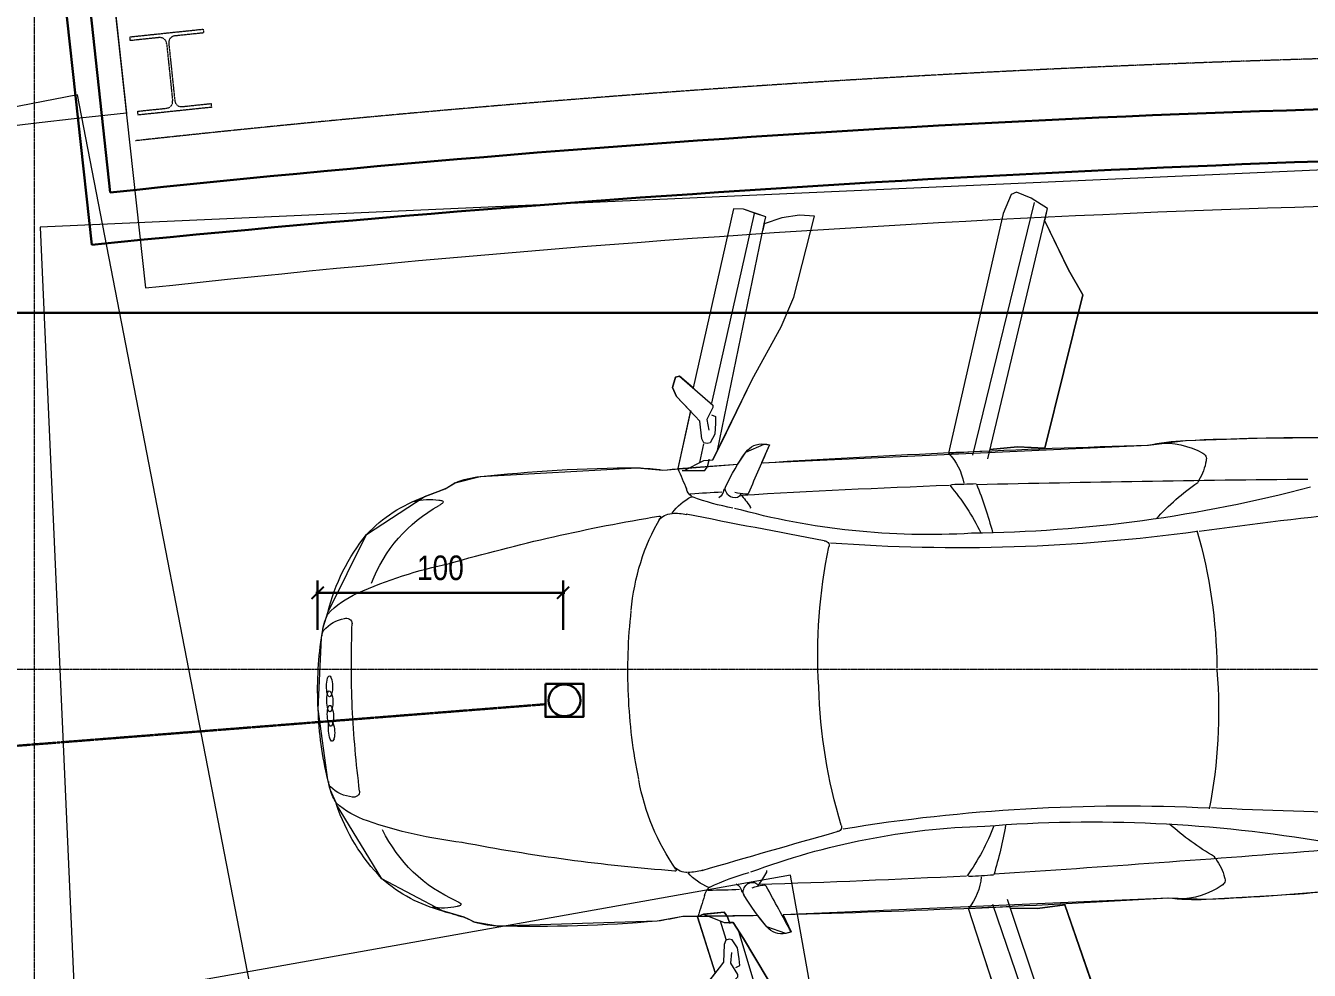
# Model space of a CAD drawing. Extents: x -1439 to 23780, y -1362 to 4476.
# Drawn here: x 9964 to 10487, y 1549 to 1933 of the extents above; entities that cross this region are included whole.
import ezdxf

# ---------------------------------------------------------------- set-up
doc = ezdxf.new("R2010")
doc.units = 0
doc.header["$MEASUREMENT"] = 0
for name, pattern in [('Audi$0$DASHDOT2', [0.5, 0.25, -0.125, 0, -0.125]), ('Audi$0$DOT2', [0.125, 0, -0.125]), ('Audi$0$HIDDEN', [0.375, 0.25, -0.125]), ('Audi$0$HIDDEN2', [4.7625, 3.175, -1.5875]), ('DASHED2', [0.375, 0.25, -0.125])]:
    doc.linetypes.add(name, pattern=pattern)
doc.layers.get('0').update_dxf_attribs({"color": 9, "lineweight": 9})
doc.layers.get('Defpoints').update_dxf_attribs({"color": 9, "lineweight": 9})
for name, color, linetype, lineweight in [('Audi$0$04', 8, 'Continuous', 9), ('Audi$0$06C', 8, 'Continuous', 9), ('Audi$0$06D', 8, 'Continuous', 9), ('Audi$0$20', 8, 'Audi$0$DOT2', 9), ('Audi$0$21', 8, 'Continuous', 9), ('Audi$0$24', 8, 'Audi$0$DASHDOT2', 9), ('Audi$0$35', 8, 'Continuous', 9), ('E-KABLO', 7, 'Continuous', 30), ('E-KUVVET', 7, 'Continuous', 30)]:
    doc.layers.add(name, color=color, linetype=linetype, lineweight=lineweight)
doc.styles.add('MuuM_TEXT-STANDART', font='ARIALN.TTF')
doc.dimstyles.new('MuuM_DIM50', dxfattribs={"dimscale": 5, "dimtxt": 2, "dimasz": 1, "dimexe": 1, "dimexo": 1, "dimgap": 1, "dimtad": 1, "dimdec": 1, "dimrnd": 0.5, "dimdsep": 46, "dimtxsty": 'MuuM_TEXT-STANDART', "dimblk": 'ARCHTICK', "dimcen": 0, "dimdle": 0.15, "dimclrd": 256, "dimclre": 256, "dimclrt": 256, "dimadec": 0, "dimazin": 0, "dimtfac": 5, "dimtdec": 1, "dimtix": 1, "dimtmove": 2, "dimatfit": 3, "dimldrblk": 'DOT', "dimfxl": 3, "dimfxlon": 1, "dimtolj": 1, "dimlwd": -1, "dimlwe": -1, "dimarcsym": 0})

# ---------------------------------------------------------------- blocks, each defined once
blk = doc.blocks.new('Audi$0$Group-321-1')
at = {"lineweight": 0}
for p, q in [((384783.0404, 69371.037), (384783.0455, 69371.0295)), ((384784.4115, 69370.3332), (384784.4025, 69370.333))]:
    blk.add_line(p, q, dxfattribs=at)
blk.add_lwpolyline([(384783.1493, 69371.5806), (384783.0089, 69371.3289), (384782.8745, 69371.074), (384782.8143, 69370.9298), (384782.099, 69369.5315), (384782.0492, 69369.5901), (384782.0346, 69369.5732), (384782.0266, 69369.4913), (384782.053, 69369.4394), (384781.9224, 69369.1627), (384781.8618, 69369.0762), (384781.5727, 69368.4935), (384781.5478, 69368.4017), (384781.5488, 69368.3546), (384781.5351, 69368.2638), (384781.5515, 69367.9843), (384781.5515, 69367.9843), (384781.749, 69367.6906), (384781.7549, 69367.6863), (384781.7923, 69367.6441), (384781.8263, 69367.6169), (384782.0711, 69367.4613), (384782.3403, 69367.353), (384782.3817, 69367.3414), (384782.4453, 69367.3332), (384782.7991, 69367.344), (384783.0363, 69367.4941), (384783.1021, 69367.5581), (384783.1403, 69367.5843), (384783.2058, 69367.6663), (384783.5053, 69368.2326), (384783.5403, 69368.3322), (384783.689, 69368.5997), (384783.7466, 69368.6084), (384783.8084, 69368.6626), (384783.8147, 69368.6844), (384783.7337, 69368.6844), (384784.4562, 69370.087), (384784.5363, 69370.2162), (384784.6671, 69370.4777), (384784.7897, 69370.7386)], dxfattribs=at)
for centre, radius, start, end in [((384793.5272, 69365.622), 11.9668, 150.13727, 152.89723), ((384800.1056, 69364.1963), 18.1799, 156.13496, 158.24111), ((384865.0479, 69325.7189), 93.6961, 150.803073, 151.627747), ((384777.8715, 69372.8535), 5.6052, 330.8944, 345.1644), ((384783.1168, 69370.8333), 0.3186, 120.9729, 155.4756), ((384782.9706, 69371.0742), 0.0369, 91.8, 120.3439), ((384782.963, 69371.0791), 0.0326, 45.4864, 78.5544), ((384782.8486, 69370.9332), 0.2179, 28.7618, 50.9848), ((384783.7734, 69370.6126), 1.0105, 153.0695, 161.9186), ((384784.1506, 69371.1377), 1.1104, 185.593, 197.2706), ((384768.9056, 69380.2116), 18.1799, 327.41502, 329.52117), ((384822.9409, 69349.5203), 45.4809, 151.91783, 153.89663), ((384776.6075, 69373.5829), 7.1236, 326.0794, 338.11644), ((384782.7341, 69368.9325), 2.0531, 60.6822, 76.5032), ((384788.9005, 69367.1922), 5.6052, 140.4918, 154.7617), ((384773.8988, 69375.6976), 11.9668, 332.7589, 335.51885), ((384782.8801, 69368.8575), 2.0531, 49.1529, 64.974), ((384699.7855, 69410.5499), 93.6961, 334.028379, 334.853054), ((384790.2301, 69366.5903), 7.1236, 147.53968, 159.57673), ((384783.8462, 69371.294), 1.1104, 288.3855, 300.0631), ((384784.4389, 69370.1168), 0.2179, 74.6714, 96.8944), ((384784.4908, 69370.2948), 0.0326, 47.1018, 80.1697), ((384784.4824, 69370.2982), 0.0369, 5.3122, 33.8561), ((384784.2014, 69370.2765), 0.3186, 330.1806, 4.6832), ((384782.4965, 69369.975), 0.2388, 70.6349, 104.3906), ((384825.273, 69347.607), 48.3027, 152.0551, 152.17195), ((384782.4028, 69368.6925), 1.5636, 74.9854, 82.5895), ((384783.6393, 69370.6814), 1.0105, 323.7375, 332.5866), ((384782.7293, 69369.2079), 0.9545, 86.6279, 100.516), ((384821.1879, 69350.0129), 43.565, 152.47687, 153.59071), ((384780.1046, 69371.4451), 2.9727, 314.8855, 333.6766), ((384782.5618, 69370.1533), 0.00585, 151.7805, 223.8989), ((384743.6698, 69390.211), 45.4809, 331.7595, 333.7383), ((384782.8782, 69368.4484), 1.5636, 43.0666, 50.6707), ((384782.1495, 69369.4974), 0.1377, 137.1664, 146.6022), ((384967.4628, 69508.0027), 231.379, 216.741616, 216.794011), ((384678.7517, 69458.2208), 136.4506, 319.252602, 319.492588), ((384782.5149, 69369.582), 0.0186, 41.3859, 155.3161), ((384783.958, 69371.212), 2.1585, 228.5422, 243.7224), ((384783.1066, 69369.0142), 0.9545, 25.1401, 39.0282), ((384782.0988, 69369.5256), 0.08, 143.4719, 205.3483), ((384786.4545, 69368.1856), 2.9727, 151.9795, 170.7706), ((384782.9196, 69369.9112), 0.9868, 205.182, 214.4777), ((384740.7557, 69390.9906), 48.3027, 333.48418, 333.60103), ((384795.1786, 69363.075), 14.5872, 154.13193, 155.3338), ((384783.8657, 69369.2721), 0.2388, 21.2655, 55.0212), ((384781.9661, 69369.5433), 0.2494, 316.3484, 326.7202), ((384782.1506, 69369.3741), 0.0194, 352.1473, 47.0793), ((384782.2653, 69368.9144), 0.4843, 94.4328, 101.9444), ((384782.1667, 69369.4142), 0.0112, 312.8599, 34.8105), ((384782.228, 69369.389), 0.00831, 38.2323, 92.0308), ((384745.0919, 69389.0738), 43.565, 332.06542, 333.17925), ((384783.9724, 69369.4292), 0.00585, 261.7572, 333.8756), ((384791.1445, 69364.8055), 10.0957, 153.3898, 154.10666), ((384781.4441, 69369.9694), 0.9862, 309.9162, 319.8631), ((384782.1239, 69369.3634), 0.0209, 210.1338, 261.901), ((384782.122, 69369.3451), 0.00941, 178.2704, 230.3207), ((384782.0852, 69369.2999), 0.0489, 5.7791, 50.9893), ((384782.1316, 69369.3958), 0.0541, 258.6932, 282.7156), ((384782.1321, 69369.3799), 0.0386, 287.1711, 347.5368), ((384784.0189, 69371.1807), 2.1585, 241.9337, 257.114), ((384781.8012, 69367.5574), 1.667, 81.8864, 84.9423), ((384782.0501, 69369.2603), 0.0543, 255.4486, 293.8595), ((384782.0653, 69369.2123), 0.00351, 147.6525, 275.8013), ((384782.3152, 69369.2019), 0.2415, 178.3112, 202.8017), ((384782.0803, 69369.2075), 0.00659, 121.6403, 166.7715), ((384783.0277, 69368.3243), 1.3873, 142.8163, 147.1796), ((384782.2724, 69369.0259), 0.196, 137.8698, 155.4348), ((384787.0532, 69366.1374), 5.9654, 150.48594, 156.73647), ((384782.1584, 69369.074), 0.0723, 153.7582, 202.5543), ((384783.5356, 69369.0581), 0.0186, 330.34, 84.2703), ((384789.1281, 69366.4456), 7.5187, 159.68697, 166.35156), ((384782.0818, 69369.0554), 0.00481, 20.9384, 175.9317), ((384782.8576, 69369.5029), 0.8909, 210.0252, 235.5657), ((384916.0429, 69336.4165), 136.4506, 166.163538, 166.403525), ((384783.6274, 69370.5018), 2.1511, 233.7694, 242.9353), ((384783.546, 69368.7124), 0.00831, 33.6253, 87.4238), ((384783.1387, 69368.4661), 0.4843, 23.7117, 31.2233), ((384784.4746, 69368.4138), 0.9862, 165.793, 175.74), ((384783.5945, 69368.6292), 0.0386, 138.1193, 198.4851), ((384783.5791, 69368.6408), 0.0194, 78.5769, 133.5088), ((384783.8241, 69368.5896), 0.2494, 158.9359, 169.3077), ((384783.6023, 69368.6773), 0.0112, 90.8456, 172.7962), ((384788.1969, 69600.0219), 231.379, 268.862115, 268.914511), ((384783.7323, 69368.6871), 0.08, 280.3078, 342.1843), ((384783.6798, 69368.7118), 0.1377, 339.054, 348.4897), ((384783.5569, 69368.5444), 0.0489, 74.6669, 119.8771), ((384770.8666, 69375.5547), 14.5872, 330.32233, 331.52419), ((384783.6078, 69368.6381), 0.0541, 202.9405, 226.9629), ((384783.5722, 69368.6007), 0.00941, 255.3354, 307.3857), ((384783.5859, 69368.613), 0.0209, 223.7551, 275.5224), ((384783.5672, 69369.5788), 0.9868, 271.1784, 280.4742), ((384783.6345, 69370.4982), 2.1511, 242.7208, 251.8868), ((384774.6241, 69373.2856), 10.0957, 331.54946, 332.26633), ((384781.8971, 69368.3577), 0.3521, 155.6746, 172.8272), ((384783.2251, 69368.5368), 0.196, 330.2214, 347.7863), ((384783.2716, 69369.2904), 0.8909, 250.0904, 275.6309), ((384783.3307, 69368.4723), 0.0723, 283.1018, 331.8979), ((384783.3432, 69368.6743), 0.2415, 282.8545, 307.345), ((384783.4846, 69368.4866), 0.00659, 318.8847, 4.0158), ((384783.5452, 69368.4928), 0.0543, 191.7966, 230.2075), ((384783.4973, 69368.4773), 0.00351, 209.8549, 338.0036), ((384782.3066, 69367.2979), 1.667, 40.7138, 43.7698), ((384781.2507, 69368.3722), 0.2986, 356.6067, 5.6602), ((384777.1322, 69372.6032), 7.5187, 319.30457, 325.96916), ((384783.3602, 69368.3991), 0.00481, 309.7244, 104.7177), ((384764.3472, 69370.8859), 17.3868, 351.32617, 351.63129), ((384782.2148, 69368.7415), 1.3873, 338.4765, 342.8399), ((384781.8007, 69368.141), 0.2809, 142.998, 163.907), ((384781.6108, 69368.2877), 0.0411, 126.4313, 146.9765), ((384781.5894, 69368.3179), 0.00398, 74.7912, 133.7856), ((384781.5845, 69368.3135), 0.0102, 1.6376, 54.3963), ((384781.5006, 69368.3013), 0.0949, 358.817, 7.3839), ((384782.2012, 69368.2894), 0.6058, 179.0659, 219.4798), ((384782.1373, 69368.159), 0.6112, 170.0439, 196.5991), ((384778.0913, 69370.7376), 5.9654, 328.91966, 335.17019), ((384783.574, 69367.6511), 1.8423, 162.0199, 174.3284), ((384782.3166, 69368.2853), 0.8221, 201.4762, 226.3392), ((384782.1191, 69367.7954), 0.3803, 174.3105, 196.6697), ((384781.8274, 69367.732), 0.0243, 63.7649, 169.9953), ((384781.9405, 69367.6889), 0.1449, 160.4215, 200.1828), ((384784.0992, 69371.3805), 4.2739, 238.0489, 242.6341), ((384781.9367, 69367.8086), 0.2189, 213.4367, 228.8733), ((384781.3493, 69368.793), 1.8423, 311.3278, 323.6363), ((384782.901, 69367.8424), 0.3521, 312.8289, 329.9815), ((384781.8626, 69367.7093), 0.0958, 222.8673, 244.0075), ((384781.8298, 69367.649), 0.0272, 202.2018, 232.2843), ((384782.6953, 69368.7143), 1.3999, 231.6246, 243.5204), ((384781.9795, 69367.566), 0.00393, 106.148, 191.2356), ((384781.9926, 69367.569), 0.0174, 192.4725, 226.4338), ((384781.9842, 69367.5477), 0.0228, 79.7433, 104.6743), ((384782.0763, 69367.6572), 0.139, 226.4813, 253.2418), ((384781.9679, 69367.4673), 0.1048, 43.0274, 79.064), ((384784.0734, 69371.3937), 4.2739, 243.022, 247.6072), ((384782.6682, 69368.0497), 0.6058, 266.1764, 306.5902), ((384782.7811, 69367.6377), 0.2809, 321.7491, 342.6581), ((384783.0862, 69367.4874), 0.0949, 118.2722, 126.8391), ((384795.1854, 69355.0563), 17.3868, 134.02483, 134.32996), ((384783.0473, 69367.5626), 0.0102, 71.2598, 124.0185), ((384783.0109, 69367.569), 0.0411, 338.6796, 359.2249), ((384783.048, 69367.5692), 0.00398, 351.8705, 50.8649), ((384783.2896, 69367.3257), 0.2986, 119.996, 129.0494), ((384782.0325, 69367.5354), 0.00393, 108.0079, 193.0955), ((384782.0455, 69367.5388), 0.0174, 194.3324, 228.2937), ((384782.0378, 69367.5173), 0.0228, 81.6031, 106.5342), ((384782.1264, 69367.6297), 0.139, 228.3412, 255.1017), ((384782.043, 69367.5459), 0.0229, 252.8528, 277.4764), ((384782.0242, 69367.4364), 0.1048, 44.8873, 80.9239), ((384782.0223, 69367.5184), 0.0302, 24.4378, 42.4802), ((384782.0457, 69367.5282), 0.00493, 273.6822, 33.6822), ((384782.0856, 69367.5071), 0.00493, 90.1141, 210.1141), ((384782.1019, 69367.5147), 0.0229, 206.3199, 230.9435), ((384782.0905, 69367.4822), 0.0302, 81.316, 99.3585), ((384782.1758, 69367.6043), 0.139, 230.5544, 257.315), ((384782.0967, 69367.5174), 0.0229, 254.7126, 279.3362), ((384782.0783, 69367.4086), 0.1048, 44.7323, 80.7688), ((384782.0769, 69367.4892), 0.0302, 26.2976, 44.3401), ((384782.0999, 69367.4998), 0.00493, 275.5421, 35.5421), ((384782.7254, 69368.6988), 1.3999, 242.1358, 254.0316), ((384782.1404, 69367.4796), 0.00493, 91.9739, 211.9739), ((384782.1563, 69367.4877), 0.0229, 208.1798, 232.8034), ((384782.146, 69367.4549), 0.0302, 83.1759, 101.2183), ((384782.2273, 69367.5797), 0.139, 232.4143, 259.1748), ((384782.1491, 69367.4857), 0.0174, 257.3624, 291.3237), ((384782.1362, 69367.3809), 0.1048, 46.5921, 82.6287), ((384782.1361, 69367.4668), 0.0228, 19.1219, 44.053), ((384782.1539, 69367.4731), 0.00393, 292.5606, 17.6483), ((384782.2044, 69367.4602), 0.0174, 259.2223, 293.1836), ((384782.1921, 69367.441), 0.0228, 20.9818, 45.9129), ((384782.2096, 69367.4478), 0.00393, 294.4205, 19.5081), ((384782.4333, 69367.421), 0.0243, 315.6609, 61.8912), ((384782.5995, 69367.9217), 0.6112, 289.0571, 315.6122), ((384782.3323, 69367.4878), 0.1449, 285.4734, 325.2346), ((384782.3147, 69367.695), 0.3803, 288.9864, 311.3457), ((384782.3942, 69367.4364), 0.0958, 241.6486, 262.7889), ((384782.3644, 69367.3745), 0.0272, 253.3718, 283.4544), ((384782.4317, 69367.5545), 0.2189, 256.7829, 272.2195), ((384782.5977, 69368.1411), 0.8221, 259.3169, 284.18)]:
    blk.add_arc(centre, radius, start, end, dxfattribs=at)
blk = doc.blocks.new('Audi$0$Group-322-1')
for p, q in [((384781.331, 69370.2105), (384781.2966, 69370.1597)), ((384781.5743, 69369.9737), (384781.331, 69370.2105)), ((384781.2966, 69370.1597), (384781.2703, 69370.0916)), ((384781.2703, 69370.0916), (384781.2557, 69370.0172)), ((384781.1991, 69370.0045), (384781.1619, 69369.9731)), ((384781.2352, 69370.0373), (384781.1991, 69370.0045)), ((384781.784, 69369.4706), (384781.1997, 69370.004)), ((384781.2557, 69370.0172), (384781.2352, 69370.0373)), ((384781.9623, 69369.3941), (384781.2557, 69370.0169)), ((384781.2557, 69370.0169), (384781.2754, 69369.9991)), ((384781.1619, 69369.9731), (384781.1407, 69369.9383)), ((384781.6545, 69369.8691), (384781.5743, 69369.9737)), ((384781.1407, 69369.9383), (384781.6919, 69369.4347)), ((384781.7823, 69369.6607), (384781.6545, 69369.8691)), ((384781.9441, 69369.4245), (384781.7823, 69369.6607)), ((384781.6228, 69369.4109), (384781.7921, 69369.4695)), ((384781.7921, 69369.4695), (384781.8013, 69369.4647)), ((384781.8013, 69369.4647), (384781.8317, 69369.4193)), ((384781.8241, 69369.4453), (384781.8377, 69369.4563)), ((384781.8377, 69369.4563), (384781.862, 69369.4435)), ((384781.862, 69369.4435), (384781.8993, 69369.4183)), ((384781.6183, 69369.395), (384781.6228, 69369.4109)), ((384781.6494, 69369.3621), (384781.6183, 69369.395)), ((384781.7937, 69369.3845), (384781.6889, 69369.3595)), ((384781.7664, 69369.3807), (384781.9464, 69369.2177)), ((384781.8226, 69369.3912), (384781.7937, 69369.3845)), ((384781.8894, 69369.3631), (384781.8226, 69369.3912)), ((384781.8317, 69369.4193), (384781.8727, 69369.4049)), ((384781.8993, 69369.4183), (384781.9205, 69369.3851)), ((384781.9205, 69369.3851), (384781.9175, 69369.372)), ((384781.9863, 69369.3597), (384781.9441, 69369.4245)), ((384781.6889, 69369.3595), (384781.6494, 69369.3621)), ((384781.9084, 69369.3622), (384781.8894, 69369.3631)), ((384781.9175, 69369.372), (384781.9084, 69369.3622)), ((384781.9692, 69369.3081), (384781.9114, 69369.3606)), ((384781.9659, 69369.2362), (384781.97, 69369.3257)), ((384781.97, 69369.3257), (384781.9863, 69369.3597)), ((384781.9978, 69369.329), (384781.9767, 69369.3483)), ((384782.008, 69369.3088), (384781.9978, 69369.329)), ((384781.9625, 69369.2298), (384782.008, 69369.3088))]:
    blk.add_line(p, q)
blk.add_lwpolyline([(384781.331, 69370.2105), (384781.5743, 69369.9737), (384781.6545, 69369.8691), (384781.7823, 69369.6607), (384781.9441, 69369.4245), (384781.9863, 69369.3597), (384781.9796, 69369.3457), (384781.9978, 69369.329), (384782.008, 69369.3088), (384781.9659, 69369.2362), (384781.9464, 69369.2177), (384781.7687, 69369.3785), (384781.6889, 69369.3595), (384781.6494, 69369.3621), (384781.6183, 69369.395), (384781.6228, 69369.4109), (384781.6919, 69369.4347), (384781.1407, 69369.9383), (384781.1619, 69369.9731), (384781.1991, 69370.0045), (384781.2352, 69370.0373), (384781.2557, 69370.0169), (384781.2703, 69370.0916), (384781.2966, 69370.1597)], close=True)
blk = doc.blocks.new('Audi$0$Group-323-1')
for p, q in [((384783.609, 69368.4878), (384783.6313, 69368.4913)), ((384783.6313, 69368.4913), (384783.6593, 69368.4854)), ((384783.6449, 69368.4667), (384783.663, 69368.4998)), ((384783.663, 69368.4998), (384783.7403, 69368.5033)), ((384783.7049, 69368.5004), (384784.6228, 69368.2891)), ((384783.7403, 69368.5033), (384784.0265, 69368.5095)), ((384784.0265, 69368.5095), (384784.2703, 69368.527)), ((384784.2703, 69368.527), (384784.4021, 69368.5228)), ((384784.4021, 69368.5228), (384784.7363, 69368.4631)), ((384783.5713, 69368.4048), (384783.609, 69368.4878)), ((384783.5745, 69368.4113), (384783.6449, 69368.4667)), ((384783.631, 69368.4558), (384783.7074, 69368.4395)), ((384783.7131, 69368.4511), (384783.7105, 69368.438)), ((384783.7105, 69368.438), (384783.7223, 69368.4231)), ((384783.7219, 69368.4612), (384783.7131, 69368.4511)), ((384783.7613, 69368.4632), (384783.7219, 69368.4612)), ((384783.8035, 69368.4477), (384783.7613, 69368.4632)), ((384783.8281, 69368.4354), (384783.8035, 69368.4477)), ((384784.7363, 69368.4631), (384784.715, 69368.4056)), ((384783.8082, 69368.3333), (384783.5708, 69368.3847)), ((384783.7223, 69368.4231), (384783.784, 69368.3851)), ((384783.8016, 69368.4089), (384783.766, 69368.4339)), ((384783.784, 69368.3851), (384783.7954, 69368.3578)), ((384783.8561, 69368.4106), (384783.8016, 69368.4089)), ((384783.8271, 69368.4179), (384783.8281, 69368.4354)), ((384783.8654, 69368.406), (384783.8561, 69368.4106)), ((384783.9165, 69368.2343), (384783.8654, 69368.406)), ((384783.871, 69368.4001), (384784.645, 69368.2361)), ((384784.715, 69368.4056), (384784.6751, 69368.3445)), ((384783.7954, 69368.3578), (384783.8361, 69368.258)), ((384784.6751, 69368.3445), (384784.6231, 69368.2893)), ((384784.626, 69368.1499), (384783.8955, 69368.3044)), ((384784.6228, 69368.2891), (384784.5969, 69368.2948)), ((384784.6231, 69368.2893), (384784.6514, 69368.2844)), ((384784.6514, 69368.2844), (384784.6458, 69368.2359)), ((384783.8361, 69368.258), (384783.8613, 69368.2275)), ((384783.8613, 69368.2275), (384783.9062, 69368.2214)), ((384783.9062, 69368.2214), (384783.9165, 69368.2343)), ((384784.6458, 69368.2359), (384784.642, 69368.1874)), ((384784.642, 69368.1874), (384784.626, 69368.1499))]:
    blk.add_line(p, q)
blk.add_lwpolyline([(384783.6295, 69368.491), (384783.6556, 69368.4862), (384783.663, 69368.4998), (384784.0265, 69368.5095), (384784.2703, 69368.527), (384784.4021, 69368.5228), (384784.7363, 69368.4631), (384784.715, 69368.4056), (384784.6751, 69368.3445), (384784.6228, 69368.2891), (384784.6514, 69368.2844), (384784.642, 69368.1874), (384784.626, 69368.1499), (384783.8955, 69368.3044), (384783.9165, 69368.2343), (384783.9062, 69368.2214), (384783.8613, 69368.2275), (384783.8361, 69368.258), (384783.8051, 69368.334), (384783.5708, 69368.3847)], close=True)
blk = doc.blocks.new('Audi$0$Group-324-1')
for p, q in [((384781.7733, 69371.0498), (384781.7031, 69371.0121)), ((384782.5366, 69370.3335), (384781.7733, 69371.0498)), ((384781.7031, 69371.0121), (384781.6524, 69370.9735)), ((384782.4941, 69370.2883), (384781.7252, 69371.016)), ((384781.8057, 69371.015), (384782.0321, 69370.9999)), ((384782.0321, 69370.9999), (384782.1497, 69371.0007)), ((384782.1497, 69371.0007), (384782.6141, 69370.5571)), ((384781.6524, 69370.9735), (384781.6499, 69370.9499)), ((384781.6499, 69370.9499), (384781.7011, 69370.8824)), ((384781.7011, 69370.8824), (384782.4371, 69370.2063)), ((384782.6141, 69370.5571), (384782.5545, 69370.4624)), ((384782.5545, 69370.4624), (384782.5076, 69370.3596))]:
    blk.add_line(p, q)
blk.add_lwpolyline([(384782.6141, 69370.5571), (384782.1497, 69371.0007), (384782.0321, 69370.9999), (384781.8107, 69371.0146), (384781.7733, 69371.0498), (384781.7031, 69371.0121), (384781.6524, 69370.9735), (384781.6499, 69370.9499), (384781.7011, 69370.8824), (384782.4371, 69370.2063), (384782.5131, 69370.3555), (384782.5079, 69370.3604), (384782.5545, 69370.4624)], close=True)
blk = doc.blocks.new('Audi$0$Group-325-1')
for p, q in [((384784.2699, 69369.7089), (384784.2277, 69369.6053)), ((384784.901, 69369.5901), (384784.2699, 69369.7089)), ((384784.2277, 69369.6053), (384784.1715, 69369.5072)), ((384784.9688, 69369.494), (384784.901, 69369.5901)), ((384784.1334, 69369.5156), (384785.1602, 69369.3127)), ((384785.1131, 69369.3188), (384784.9688, 69369.494)), ((384784.1214, 69369.4547), (384785.1608, 69369.254)), ((384785.0663, 69369.1565), (384784.0879, 69369.3606)), ((384785.1602, 69369.3127), (384785.1706, 69369.2337)), ((384785.1706, 69369.2337), (384785.1687, 69369.1701)), ((384785.1687, 69369.1701), (384785.151, 69369.1543)), ((384785.151, 69369.1543), (384785.0663, 69369.1565))]:
    blk.add_line(p, q)
blk.add_lwpolyline([(384784.2699, 69369.7089), (384784.901, 69369.5901), (384784.9688, 69369.494), (384785.1099, 69369.3227), (384785.1602, 69369.3127), (384785.1706, 69369.2337), (384785.1687, 69369.1701), (384785.151, 69369.1543), (384785.0663, 69369.1565), (384784.0879, 69369.3606), (384784.1366, 69369.4517), (384784.166, 69369.5091), (384784.1719, 69369.508), (384784.2277, 69369.6053)], close=True)
blk = doc.blocks.new('Audi$0$p-audi_arac')
at = {"layer": 'Audi$0$06D', "lineweight": 0, "flags": 128}
blk.add_lwpolyline([(695.6, 0.8), (-4.4, 0.8), (-4.4, 400.8), (695.6, 400.8)], close=True, dxfattribs=at)
at = {"xscale": 99.99999999999999, "yscale": 99.99999999999999, "zscale": 99.99999999999999, "rotation": 117.1763778173342}
for name in ['Audi$0$Group-321-1', 'Audi$0$Group-323-1', 'Audi$0$Group-325-1', 'Audi$0$Group-324-1', 'Audi$0$Group-322-1']:
    blk.add_blockref(name, (23745751.03, -31061967.79), dxfattribs=at)
blk = doc.blocks.new('E-YER DOSEME BUATI')
at = {"layer": 'E-KUVVET', "color": 6}
blk.add_lwpolyline([(-7.75, 6.75), (7.75, 6.75), (7.75, -6.75), (-7.75, -6.75)], close=True, dxfattribs=at)
blk.add_circle((0, 0), 6.5, dxfattribs=at)
blk = doc.blocks.new('_ArchTick')
at = {"color": 0, "linetype": 'ByBlock', "const_width": 0.15}
blk.add_lwpolyline([(-0.5, -0.5), (0.5, 0.5)], dxfattribs=at)
blk = doc.blocks.new('*D609')
at = {"layer": 'Defpoints', "color": 0, "transparency": 16777216}
for p in [(10182.71, 1702.67), (10082.71, 1658.23), (10182.71, 1658.23)]:
    blk.add_point(p, dxfattribs=at)
at = {"layer": 'E-KUVVET', "transparency": 16777216}
for p, q in [((10082.71, 1687.67), (10082.71, 1707.67)), ((10182.71, 1687.67), (10182.71, 1707.67)), ((10081.96, 1702.67), (10183.46, 1702.67))]:
    blk.add_line(p, q, dxfattribs=at)
at = {"layer": 'E-KUVVET', "transparency": 16777216, "xscale": 5, "yscale": 5, "zscale": 5, "rotation": 180}
blk.add_blockref('_ArchTick', (10082.71, 1702.67), dxfattribs=at)
at = {"layer": 'E-KUVVET', "transparency": 16777216, "xscale": 5, "yscale": 5, "zscale": 5}
blk.add_blockref('_ArchTick', (10182.71, 1702.67), dxfattribs=at)
at = {"layer": 'E-KUVVET', "transparency": 16777216, "insert": (10132.71, 1712.78), "char_height": 10, "attachment_point": 5, "style": 'MuuM_TEXT-STANDART'}
blk.add_mtext('\\A1;100', dxfattribs=at)
blk = doc.blocks.new('_Dot')
at = {"color": 0, "linetype": 'ByBlock', "lineweight": -2}
blk.add_line((-0.5, 0), (-1, 0), dxfattribs=at)
at = {"color": 0, "linetype": 'ByBlock', "const_width": 0.5}
blk.add_lwpolyline([(-0.25, 0, 1), (0.25, 0, 1)], format="xyb", close=True, dxfattribs=at)

msp = doc.modelspace()

# ---------------------------------------------------------------- linework, layer by layer
at = {"layer": 'Audi$0$06C'}
msp.add_lwpolyline([(9998.81, 1952.98), (10012.63, 1826.73, -0.029535), (10726.45, 1862.43)], format="xyb", dxfattribs=at)
at = {"layer": 'Audi$0$06D', "linetype": 'Audi$0$HIDDEN', "lineweight": 0}
for p, q in [((10006.29, 1928.94), (10036.13, 1932.07)), ((10006.45, 1927.4), (10006.29, 1928.94)), ((10036.29, 1930.53), (10024.51, 1929.3)), ((10036.13, 1932.07), (10036.29, 1930.53)), ((10018.24, 1928.64), (10006.45, 1927.4)), ((10021.21, 1926.23), (10023.66, 1902.86)), ((10022.1, 1926.33), (10024.56, 1902.96)), ((10009.47, 1898.66), (10021.26, 1899.9)), ((10009.64, 1897.12), (10009.47, 1898.66)), ((10039.47, 1900.25), (10009.64, 1897.12)), ((10027.52, 1900.55), (10039.31, 1901.79)), ((10039.31, 1901.79), (10039.47, 1900.25))]:
    msp.add_line(p, q, dxfattribs=at)
for centre, start, end in [((10024.79, 1926.61), 95.9961, 185.9961), ((10018.52, 1925.95), 5.9961, 95.9961), ((10020.98, 1902.58), 275.9961, 5.9961), ((10027.24, 1903.24), 185.9961, 275.9961)]:
    msp.add_arc(centre, 2.7, start, end, dxfattribs=at)
at = {"layer": 'Audi$0$20', "linetype": 'Audi$0$HIDDEN', "lineweight": 0}
for points in [[(7497.5, 1433.22, -0.101512), (9968.66, 2228.47, -0.101512)], [(7129.5, 979.76, -0.152644), (10705.5, 2076.19, -0.10573)]]:
    msp.add_lwpolyline(points, format="xyb", dxfattribs=at)
at = {"layer": 'Audi$0$20', "linetype": 'Audi$0$HIDDEN', "ltscale": 0.5}
msp.add_arc((10671.39, -4192.32), 6115, 89.48411, 96.222728, dxfattribs=at)
at = {"layer": 'Audi$0$21', "linetype": 'Audi$0$HIDDEN2', "ltscale": 0.1, "const_width": 1}
msp.add_lwpolyline([(9939.87, 2271.8), (10517.49, 2271.8), (10517.49, 1816.58), (9939.87, 1816.58)], close=True, dxfattribs=at)
at = {"layer": 'Audi$0$21', "linetype": 'Audi$0$DASHDOT2'}
msp.add_lwpolyline([(6835.48, 1671.62), (10934.42, 1671.62)], dxfattribs=at)
at = {"layer": 'Audi$0$24'}
msp.add_lwpolyline([(9967.5, 195), (9967.5, 4035)], dxfattribs=at)
at = {"layer": 'Audi$0$35'}
msp.add_lwpolyline([(7909.5, 2803), (8525.5, 2803), (8525.5, 2363), (10472.5, 2363), (10472.5, 2240), (9967.4, 2240), (10004.84, 1897.89, 0.099521), (7703.07, 1167.17)], format="xyb", dxfattribs=at)
at = {"layer": 'E-KABLO', "color": 4}
msp.add_line((9972.16, 2013.49), (9990.81, 1844.3), dxfattribs=at)
at = {"layer": 'E-KABLO', "color": 6}
msp.add_line((9982.16, 2013.09), (9998.29, 1865.58), dxfattribs=at)
at = {"layer": 'E-KABLO', "color": 6, "linetype": 'DASHED2'}
msp.add_line((10175.48, 1657.32), (9546.08, 1607.89), dxfattribs=at)
at = {"layer": 'E-KABLO', "color": 6}
msp.add_arc((10693.09, -4636.55), 6539.14, 89.978863, 96.099296, dxfattribs=at)
at = {"layer": 'E-KABLO', "color": 4}
msp.add_arc((10764.84, -5855.68), 7738.79, 90.683671, 95.740265, dxfattribs=at)

# ---------------------------------------------------------------- block references
at = {"layer": 'Audi$0$04', "xscale": -1}
for p, rotation in [((10056.95, 1511.06), 10.97905675578669), ((10682.45, 1482.11), 2.552040130733149), ((10341.32, 1192.39), 10.10380511193408)]:
    msp.add_blockref('Audi$0$p-audi_arac', p, dxfattribs=dict(at, rotation=rotation))
at = {"layer": 'E-KUVVET'}
msp.add_blockref('E-YER DOSEME BUATI', (10183.23, 1658.91), dxfattribs=at)

# ---------------------------------------------------------------- dimensions: what is measured, and where the dimension line sits
dim = msp.add_linear_dim(base=(10182.71, 1702.67), p1=(10082.71, 1658.23), p2=(10182.71, 1658.23), dimstyle='MuuM_DIM50', dxfattribs=at)
dim.commit()
dim.dimension.update_dxf_attribs({"geometry": '*D609', "text_midpoint": (10132.71, 1712.78)})

doc.saveas('drawing.dxf')
